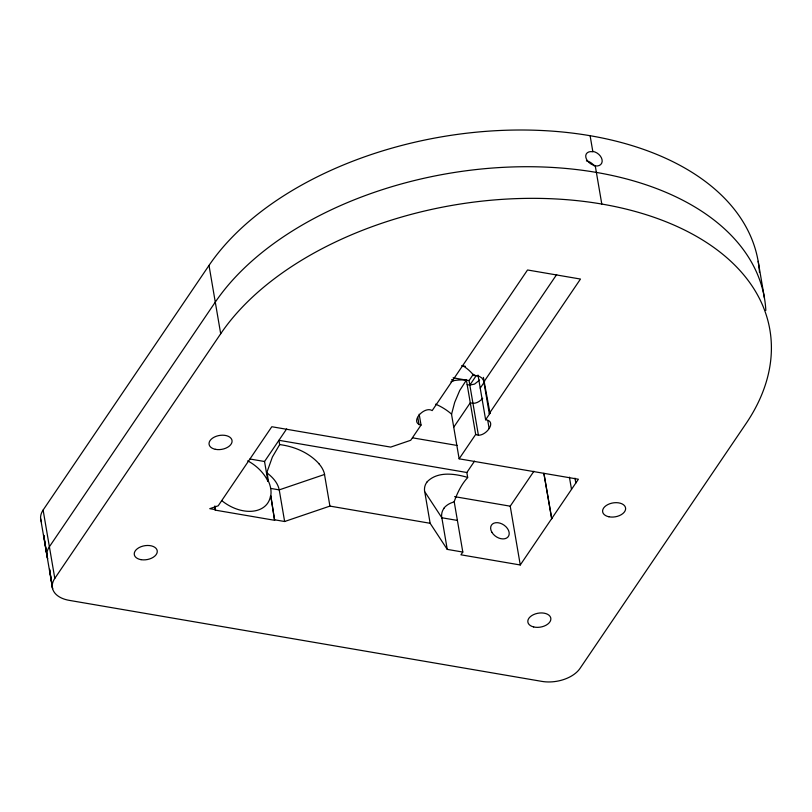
<?xml version="1.0" encoding="UTF-8"?>
<svg xmlns="http://www.w3.org/2000/svg" width="812" height="812" viewBox="0 0 812 812"><rect width="100%" height="100%" fill="white"/><g stroke="black" fill="none" stroke-linecap="round" stroke-linejoin="round"><path stroke-width="1.22" d="M214.632 506.434L215.261 510.129L274.598 520.299L270.782 495.685A34.886 23.984 34.1 0 0 268.224 480.765L267.097 471.823L272.385 457.024L279.663 444.58L278.932 440.297L466.839 472.503L474.543 461.135M444.073 507.957A34.398 23.649 34.1 0 1 452.497 502.435L454.212 501.786L462.81 552.058L460.942 554.809L520.269 564.979L578.388 479.232L459.135 458.821L475.68 434.43C483.85 439.109 498.477 421.276 485.627 419.753L477.994 375.053M41.524 522.065A29.07 17.62 -9.7 0 1 43.117 510.048L209.009 265.422A290.726 176.174 -9.7 0 1 526.582 130.042A290.726 176.174 -9.7 0 1 759.494 272.527M54.8 578.377L220.691 333.762A290.726 176.174 -9.7 0 1 601.793 204.045A290.726 176.174 -9.7 0 1 745.903 423.793L580.012 668.418A29.07 17.62 -9.7 0 1 541.898 681.39L69.213 600.352A29.07 17.62 -9.7 0 1 54.8 578.377L43.117 510.048M215.261 510.129L214.947 505.977M268.224 480.765L267.909 481.222L264.539 461.51L286.636 428.939M274.598 520.299L270.782 495.685M419.175 414.221L421.032 425.062L410.71 440.287L390.694 447.097L271.807 426.736L218.205 505.805L209.77 508.677L215.576 509.672M478.349 434.887L469.062 380.564L473.325 374.281M467.164 384.624L469.833 385.091L476.228 375.651M556.687 274.537L483.861 381.914L489.271 413.541L490.012 413.288L483.394 377.377M453.735 427.193L470.27 402.803C474.959 404.538 479.76 401.778 482.714 398.235M480.227 388.126L484.602 381.67L483.861 381.914A11.388 7.206 -61.2 0 0 483.414 380.3L481.77 377.905L479.435 376.453A34.256 21.68 -61.2 0 0 473.863 375.55A29.303 20.148 34.1 0 0 462.414 365.471M489.271 413.541L580.478 279.054L527.536 269.98L432.177 410.588C424.229 405.635 409.136 422.544 421.032 425.062M485.627 419.753L490.012 413.288M520.269 564.979L510.22 506.18L533.92 471.234M427.031 481.912C437.424 471.092 454.618 473.569 467.671 477.415L466.839 472.503M469.062 380.564L466.392 380.107L459.724 390.47L454.7 402.356L451.533 414.293L459.135 458.821M479.608 380.067L474.604 384.076L469.833 385.091M274.903 519.842L284.636 521.507L329.916 506.099L430.137 523.283L447.25 549.389L462.81 552.058M279.663 444.58C294.421 446.488 309.21 452.69 319.197 463.987M461.723 365.704L465.428 366.344M453.086 377.834L466.179 380.077A52.932 36.388 34.1 0 0 453.421 380.726A151.235 95.694 -61.2 0 0 450.924 381.833M412.567 437.83L457.369 445.504M249.984 459.013L264.539 461.51M454.598 496.65L510.22 506.18M270.69 488.418L279.226 489.88L324.506 474.472L329.916 506.099M430.137 523.283L424.727 491.656L441.85 517.762L457.4 520.431M266.854 472.767C272.467 477.091 277.826 482.704 279.226 489.88L284.636 521.507M758.164 261.312L764.437 298.014M590.111 135.716L592.811 151.499M601.793 204.045L595.226 165.638A9.013 6.019 32.8 0 1 585.807 157.112A9.013 6.019 32.8 0 1 592.861 151.783M574.967 478.156L575.82 483.059M569.415 477.162L571.516 489.413M487.779 420.636L489.128 428.543M466.392 380.087L475.68 434.43M441.85 517.762L447.25 549.389M417.794 417.419L419.043 424.717M209.009 265.422L220.691 333.762M40.61 518.574L52.597 588.67L49.573 569.313L52.293 586.903M47.187 557.052L43.736 535.149L46.883 555.276M592.79 151.387A9.013 6.364 35.6 0 1 602.088 159.893A9.013 6.364 35.6 0 1 595.277 165.902M586.426 160.908A9.013 6.191 34.1 0 1 594.313 165.973M47.796 558.768A29.07 17.62 -9.7 0 1 49.39 546.75L215.281 302.135A290.726 176.174 -9.7 0 1 533.799 166.764A290.726 176.174 -9.7 0 1 765.838 310.417M441.738 517.741A22.99 15.804 34.1 0 1 444.225 508.068M454.172 501.725A55.054 22.025 -80.3 0 1 467.692 477.649M451.594 379.651A29.303 20.148 34.1 0 1 453.431 380.747M473.863 375.499A32.825 22.574 34.1 0 1 474.705 374.718M435.608 404.163A41.808 28.745 34.1 0 1 451.645 414.191M270.467 496.152A34.886 23.984 34.1 0 1 221.818 500.659M247.711 460.851A34.886 23.984 34.1 0 1 267.909 481.222M424.615 491.636A22.99 15.804 34.1 0 1 427.102 481.963M319.157 464.007A22.99 15.804 34.1 0 1 324.617 474.492M551.713 518.726L543.898 473.396L551.713 518.726M215.332 449.31A11.632 7.044 -9.7 0 0 232.07 440.794A11.632 7.044 -9.7 0 0 214.277 437.12A11.632 7.044 -9.7 0 0 215.332 449.31M141.014 559.661A11.632 7.044 -9.7 0 0 157.224 550.749A11.632 7.044 -9.7 0 0 139.035 547.623A11.632 7.044 -9.7 0 0 141.014 559.661M533.657 626.945A11.632 7.044 -9.7 0 0 550.871 618.866A11.632 7.044 -9.7 0 0 533.504 614.643A11.632 7.044 -9.7 0 0 533.657 626.945M608.888 516.767A11.632 7.044 -9.7 0 0 625.616 508.261A11.632 7.044 -9.7 0 0 607.823 504.587A11.632 7.044 -9.7 0 0 608.888 516.767M491.828 532.175A10.18 6.993 34.1 0 0 507.916 537.047A10.18 6.993 34.1 0 0 500.03 523.161A10.18 6.993 34.1 0 0 491.828 532.175"/></g></svg>
